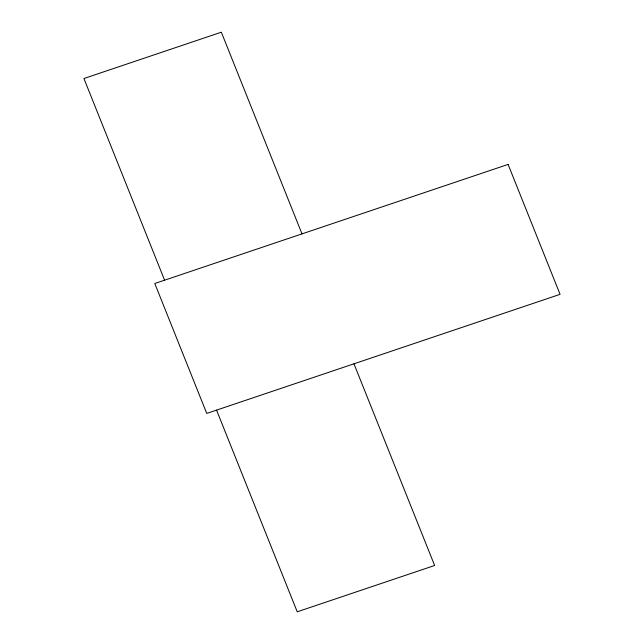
<?xml version="1.0" encoding="UTF-8"?>
<svg xmlns="http://www.w3.org/2000/svg" width="644" height="644" viewBox="0 0 644 644"><rect width="100%" height="100%" fill="white"/><g stroke="black" fill="none" stroke-linecap="round" stroke-linejoin="round"><path stroke-width="0.97" d="M301.996 233.885L221.335 32.2L83.929 78.512L164.598 280.188M353.967 363.812L434.636 565.488L297.23 611.8L216.561 410.115M508.1 164.413L154.785 283.497L206.748 413.424L560.071 294.348L508.1 164.413"/></g></svg>
